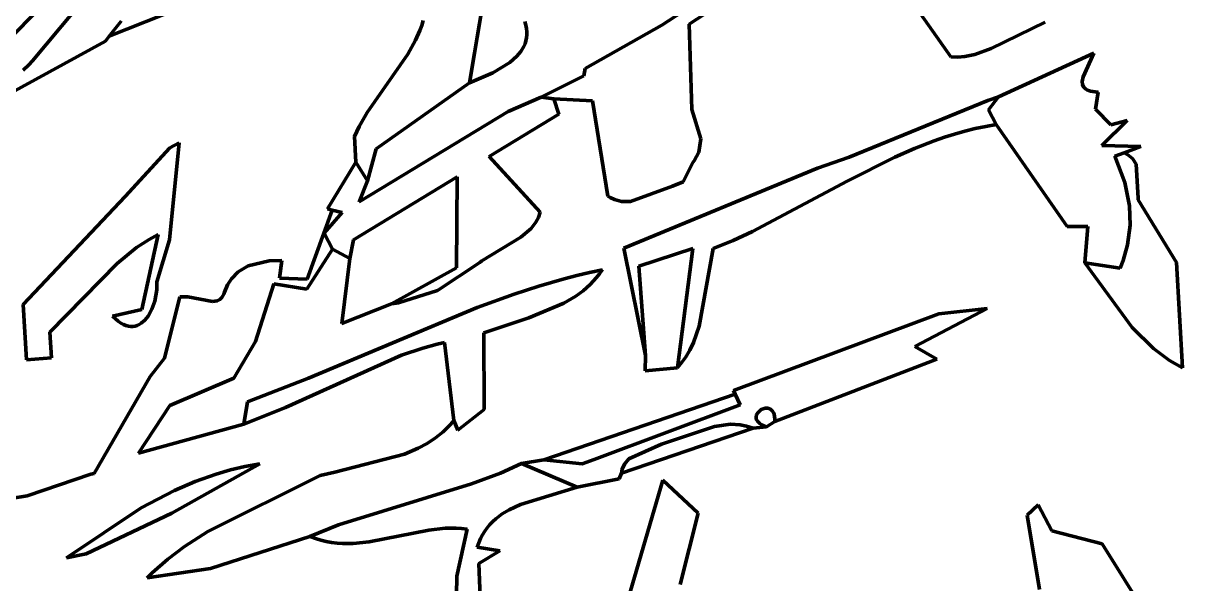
# Model space of a CAD drawing. Header units: millimetres. Extents: x 0 to 8.3, y 0 to 12.4.
# Drawn here: x 5.169 to 6.556, y 4.194 to 4.864 of the extents above; entities that cross this region are included whole.
import ezdxf

# ---------------------------------------------------------------- set-up
doc = ezdxf.new("R2010")
doc.units = ezdxf.units.MM
for name, color, linetype, lineweight in [('color#131313ff', 7, 'CONTINUOUS', 100), ('color#7c7c7cff', 7, 'CONTINUOUS', 100), ('color#c5c5c5ff', 7, 'CONTINUOUS', 100), ('color#ffffffff', 7, 'CONTINUOUS', 100)]:
    doc.layers.add(name, color=color, linetype=linetype, lineweight=lineweight)

msp = doc.modelspace()

# ---------------------------------------------------------------- linework, layer by layer
at = {"layer": 'color#131313ff'}
for p, q in [((5.932, 4.8618), (6.2699, 5.0825)), ((5.1799, 4.8191), (5.313, 4.9784)), ((6.1381, 4.9773), (5.9648, 4.8629)), ((5.7296, 4.958), (5.7022, 4.7929)), ((6.2771, 4.8237), (6.1822, 4.9596)), ((5.2408, 4.9359), (5.0982, 4.7895)), ((5.6451, 4.8613), (5.647, 4.8674)), ((5.2861, 4.8663), (5.2717, 4.8484)), ((5.6378, 4.8437), (5.6429, 4.8553)), ((5.6429, 4.8553), (5.6451, 4.8613)), ((5.8403, 4.81), (5.932, 4.8618)), ((5.9648, 4.8629), (5.9678, 4.761)), ((6.39, 4.8653), (6.3254, 4.8339)), ((5.2672, 4.8426), (5.0634, 4.7311)), ((5.2717, 4.8484), (5.2672, 4.8426)), ((5.6285, 4.827), (5.6378, 4.8437)), ((5.5799, 4.7574), (5.6285, 4.827)), ((6.306, 4.8266), (6.2939, 4.8241)), ((6.3254, 4.8339), (6.306, 4.8266)), ((6.3341, 4.7759), (6.4482, 4.8281)), ((6.4482, 4.8281), (6.4353, 4.7998)), ((5.169, 4.808), (5.1759, 4.8141)), ((5.1759, 4.8141), (5.1799, 4.8191)), ((6.2856, 4.8234), (6.2771, 4.8237)), ((6.2939, 4.8241), (6.2856, 4.8234)), ((5.7879, 4.7757), (5.8386, 4.801)), ((5.8386, 4.801), (5.8403, 4.81)), ((6.4353, 4.7998), (6.4343, 4.7942)), ((5.7022, 4.7929), (5.5907, 4.7141)), ((6.4343, 4.7942), (6.4345, 4.7909)), ((6.4345, 4.7909), (6.4358, 4.788)), ((6.4358, 4.788), (6.4368, 4.7867)), ((6.4368, 4.7867), (6.4381, 4.7856)), ((6.4381, 4.7856), (6.4397, 4.7846)), ((6.4397, 4.7846), (6.4417, 4.7837)), ((6.4417, 4.7837), (6.444, 4.7829)), ((5.8029, 4.7735), (5.7879, 4.7757)), ((5.8492, 4.7711), (5.8029, 4.7735)), ((5.8674, 4.6575), (5.8492, 4.7711)), ((6.3221, 4.7607), (6.3341, 4.7759)), ((6.444, 4.7829), (6.4467, 4.7824)), ((6.4467, 4.7824), (6.4498, 4.782)), ((6.4498, 4.782), (6.4534, 4.7817)), ((6.4534, 4.7817), (6.45, 4.7612)), ((5.5702, 4.7405), (5.5799, 4.7574)), ((5.9678, 4.761), (5.9786, 4.7258)), ((6.3316, 4.743), (6.3221, 4.7607)), ((6.45, 4.7612), (6.4683, 4.7425)), ((6.4162, 4.6213), (6.3316, 4.743)), ((6.4881, 4.7477), (6.4575, 4.7178)), ((6.4683, 4.7425), (6.4881, 4.7477)), ((5.5647, 4.7287), (5.5702, 4.7405)), ((5.5662, 4.6981), (5.5647, 4.7287)), ((5.2909, 4.6571), (5.344, 4.715)), ((5.3553, 4.7211), (5.3438, 4.6053)), ((5.344, 4.715), (5.3553, 4.7211)), ((5.9786, 4.7258), (5.9761, 4.7101)), ((6.4575, 4.7178), (6.5043, 4.7166)), ((6.5043, 4.7166), (6.4844, 4.7091)), ((5.5907, 4.7141), (5.5803, 4.6757)), ((5.9761, 4.7101), (5.9705, 4.6997)), ((6.4844, 4.7091), (6.4732, 4.7053)), ((6.4732, 4.7053), (6.4852, 4.6737)), ((5.5803, 4.6757), (5.5662, 4.6981)), ((5.969, 4.6977), (5.9576, 4.6744)), ((5.9705, 4.6997), (5.969, 4.6977)), ((5.5637, 4.6052), (5.6874, 4.6805)), ((5.6874, 4.6805), (5.6866, 4.5716)), ((5.9576, 4.6744), (5.9449, 4.6694)), ((6.4852, 4.6737), (6.4906, 4.6459)), ((5.9449, 4.6694), (5.8944, 4.6511)), ((5.169, 4.5278), (5.2909, 4.6571)), ((5.8701, 4.6559), (5.8674, 4.6575)), ((5.8755, 4.6533), (5.8701, 4.6559)), ((5.8836, 4.6512), (5.8755, 4.6533)), ((5.8944, 4.6511), (5.8836, 4.6512)), ((6.4906, 4.6459), (6.4914, 4.6226)), ((5.5082, 4.5581), (5.5383, 4.6407)), ((5.5499, 4.638), (5.5285, 4.613)), ((5.5383, 4.6407), (5.5499, 4.638)), ((6.4408, 4.621), (6.4162, 4.6213)), ((6.4372, 4.5777), (6.4408, 4.621)), ((6.4914, 4.6226), (6.4884, 4.5992)), ((5.3194, 4.6058), (5.3043, 4.596)), ((5.3109, 4.5218), (5.3301, 4.6115)), ((5.3301, 4.6115), (5.3194, 4.6058)), ((5.3438, 4.6053), (5.3285, 4.5552)), ((5.5285, 4.613), (5.5385, 4.594)), ((5.5591, 4.5828), (5.5637, 4.6052)), ((5.3043, 4.596), (5.2812, 4.577)), ((5.5385, 4.594), (5.5077, 4.5464)), ((5.9044, 4.5738), (5.9689, 4.5948)), ((5.9689, 4.5948), (5.9505, 4.4521)), ((6.4884, 4.5992), (6.4832, 4.5806)), ((5.2812, 4.577), (5.2007, 4.4949)), ((5.4377, 4.574), (5.463, 4.5801)), ((5.463, 4.5801), (5.4779, 4.5804)), ((5.4779, 4.5804), (5.4753, 4.5595)), ((5.5498, 4.5051), (5.5591, 4.5828)), ((6.4797, 4.5713), (6.4372, 4.5777)), ((6.4832, 4.5806), (6.4797, 4.5713)), ((5.4177, 4.5588), (5.4257, 4.5668)), ((5.4257, 4.5668), (5.4377, 4.574)), ((5.6866, 4.5716), (5.6091, 4.5289)), ((5.9124, 4.4669), (5.9044, 4.5738)), ((5.3285, 4.5552), (5.3285, 4.5454)), ((5.4093, 4.5425), (5.413, 4.5513)), ((5.413, 4.5513), (5.4177, 4.5588)), ((5.4684, 4.5528), (5.4467, 4.4839)), ((5.5077, 4.5464), (5.4684, 4.5528)), ((5.4753, 4.5595), (5.5082, 4.5581)), ((5.3285, 4.5454), (5.3261, 4.5319)), ((5.3377, 4.4639), (5.356, 4.5371)), ((5.356, 4.5371), (5.3656, 4.537)), ((5.3656, 4.537), (5.3953, 4.5314)), ((5.4038, 4.534), (5.4064, 4.5365)), ((5.4064, 4.5365), (5.4075, 4.5382)), ((5.4075, 4.5382), (5.4085, 4.5402)), ((5.4085, 4.5402), (5.4093, 4.5425)), ((5.1729, 4.4617), (5.169, 4.5278)), ((5.2758, 4.5141), (5.3109, 4.5218)), ((5.3227, 4.5223), (5.3181, 4.5139)), ((5.3261, 4.5319), (5.3227, 4.5223)), ((5.3953, 4.5314), (5.4007, 4.5323)), ((5.4007, 4.5323), (5.4038, 4.534)), ((5.6091, 4.5289), (5.5498, 4.5051)), ((5.2791, 4.5108), (5.2758, 4.5141)), ((5.2824, 4.508), (5.2791, 4.5108)), ((5.2856, 4.5058), (5.2824, 4.508)), ((5.3143, 4.5092), (5.31, 4.5055)), ((5.3181, 4.5139), (5.3143, 4.5092)), ((5.2007, 4.4949), (5.2028, 4.4644)), ((5.2887, 4.5041), (5.2856, 4.5058)), ((5.2917, 4.5028), (5.2887, 4.5041)), ((5.2946, 4.502), (5.2917, 4.5028)), ((5.2974, 4.5017), (5.2946, 4.502)), ((5.3001, 4.5017), (5.2974, 4.5017)), ((5.3028, 4.5022), (5.3001, 4.5017)), ((5.3053, 4.5029), (5.3028, 4.5022)), ((5.3077, 4.5041), (5.3053, 4.5029)), ((5.31, 4.5055), (5.3077, 4.5041)), ((5.4467, 4.4839), (5.4207, 4.4399)), ((5.6463, 4.4758), (5.6637, 4.4805)), ((5.6637, 4.4805), (5.6725, 4.4825)), ((5.6725, 4.4825), (5.6835, 4.3892)), ((5.4824, 4.4047), (5.6209, 4.4673)), ((5.6209, 4.4673), (5.6463, 4.4758)), ((5.9121, 4.4485), (5.9124, 4.4669)), ((5.2028, 4.4644), (5.1729, 4.4617)), ((5.3205, 4.4419), (5.3377, 4.4639)), ((5.9505, 4.4521), (5.9121, 4.4485)), ((5.2536, 4.3262), (5.3205, 4.4419)), ((5.4207, 4.4399), (5.3441, 4.4074)), ((5.3441, 4.4074), (5.3066, 4.3503)), ((5.4326, 4.3849), (5.4824, 4.4047)), ((5.3066, 4.3503), (5.4326, 4.3849)), ((5.6794, 4.3845), (5.6752, 4.3801)), ((5.6835, 4.3892), (5.6794, 4.3845)), ((5.6615, 4.3685), (5.6515, 4.362)), ((5.6708, 4.376), (5.6615, 4.3685)), ((5.6752, 4.3801), (5.6708, 4.376)), ((5.641, 4.3563), (5.6244, 4.3492)), ((5.6515, 4.362), (5.641, 4.3563)), ((5.6244, 4.3492), (5.5412, 4.3278)), ((5.2497, 4.3254), (5.2536, 4.3262)), ((5.3467, 4.2787), (5.4515, 4.3374)), ((5.4166, 4.3303), (5.3995, 4.3254)), ((5.4339, 4.3343), (5.4166, 4.3303)), ((5.4515, 4.3374), (5.4339, 4.3343)), ((5.5412, 4.3278), (5.5239, 4.3235)), ((5.1736, 4.2994), (5.2497, 4.3254)), ((5.3744, 4.3164), (5.3498, 4.3057)), ((5.3995, 4.3254), (5.3744, 4.3164)), ((5.5239, 4.3235), (5.3895, 4.2569)), ((5.1541, 4.2963), (5.1736, 4.2994)), ((5.3498, 4.3057), (5.31, 4.2849)), ((5.31, 4.2849), (5.2208, 4.2251)), ((5.2441, 4.23), (5.3467, 4.2787)), ((5.3895, 4.2569), (5.3617, 4.2387)), ((5.5824, 4.2444), (5.6534, 4.2584)), ((5.6534, 4.2584), (5.673, 4.2606)), ((5.673, 4.2606), (5.6861, 4.2608)), ((5.6861, 4.2608), (5.6927, 4.2604)), ((5.6993, 4.2597), (5.6869, 4.2032)), ((5.6927, 4.2604), (5.6993, 4.2597)), ((5.3927, 4.2125), (5.5116, 4.2508)), ((5.5116, 4.2508), (5.5181, 4.2483)), ((5.5181, 4.2483), (5.5245, 4.2463)), ((5.5245, 4.2463), (5.531, 4.2448)), ((5.531, 4.2448), (5.5374, 4.2436)), ((5.5374, 4.2436), (5.5439, 4.2428)), ((5.5631, 4.2425), (5.5824, 4.2444)), ((5.2208, 4.2251), (5.2441, 4.23)), ((5.3617, 4.2387), (5.3419, 4.2237)), ((5.5439, 4.2428), (5.5503, 4.2424)), ((5.5503, 4.2424), (5.5631, 4.2425)), ((5.3419, 4.2237), (5.3232, 4.2073)), ((5.3172, 4.2015), (5.3927, 4.2125)), ((5.3232, 4.2073), (5.3172, 4.2015)), ((5.6869, 4.2032), (5.686, 4.1401))]:
    msp.add_line(p, q, dxfattribs=at)
at = {"layer": 'color#7c7c7cff'}
for p, q in [((5.3581, 4.8829), (5.2717, 4.8484)), ((5.2717, 4.8484), (5.2861, 4.8663)), ((5.7483, 4.7587), (5.7879, 4.7757)), ((5.7879, 4.7757), (5.8029, 4.7735)), ((5.8029, 4.7735), (5.8089, 4.7552)), ((6.1559, 4.704), (6.3215, 4.7718)), ((6.3215, 4.7718), (6.3341, 4.7759)), ((6.3341, 4.7759), (6.3221, 4.7607)), ((5.5705, 4.6505), (5.7483, 4.7587)), ((6.3221, 4.7607), (6.3316, 4.743)), ((5.8089, 4.7552), (5.7256, 4.7048)), ((6.3316, 4.743), (6.3189, 4.7408)), ((6.2816, 4.7315), (6.2695, 4.7277)), ((6.2939, 4.735), (6.2816, 4.7315)), ((6.3063, 4.7381), (6.2939, 4.735)), ((6.3189, 4.7408), (6.3063, 4.7381)), ((6.2575, 4.7235), (6.2338, 4.7142)), ((6.2695, 4.7277), (6.2575, 4.7235)), ((5.7256, 4.7048), (5.7865, 4.6384)), ((6.1181, 4.6907), (6.1559, 4.704)), ((6.2105, 4.704), (6.1534, 4.6752)), ((6.2338, 4.7142), (6.2105, 4.704)), ((5.5324, 4.6421), (5.5662, 4.6981)), ((5.5662, 4.6981), (5.5803, 4.6757)), ((5.8867, 4.5951), (6.1181, 4.6907)), ((5.6874, 4.6805), (5.5637, 4.6052)), ((5.5803, 4.6757), (5.5705, 4.6505)), ((5.6866, 4.5716), (5.6874, 4.6805)), ((6.1534, 4.6752), (6.0402, 4.6151)), ((5.5285, 4.613), (5.5499, 4.638)), ((5.5383, 4.6407), (5.5324, 4.6421)), ((5.5499, 4.638), (5.5383, 4.6407)), ((5.7845, 4.632), (5.7816, 4.6262)), ((5.7865, 4.6384), (5.7845, 4.632)), ((5.7759, 4.6187), (5.7634, 4.6083)), ((5.7816, 4.6262), (5.7759, 4.6187)), ((5.5385, 4.594), (5.5285, 4.613)), ((5.5637, 4.6052), (5.5591, 4.5828)), ((5.7634, 4.6083), (5.7171, 4.5803)), ((6.017, 4.6045), (5.9934, 4.5947)), ((6.0402, 4.6151), (6.017, 4.6045)), ((5.5591, 4.5828), (5.5385, 4.594)), ((5.9124, 4.4669), (5.8867, 4.5951)), ((5.9689, 4.5948), (5.9044, 4.5738)), ((5.9505, 4.4521), (5.9689, 4.5948)), ((5.9934, 4.5947), (5.9764, 4.502)), ((5.7147, 4.5782), (5.6638, 4.5446)), ((5.7171, 4.5803), (5.7147, 4.5782)), ((5.6091, 4.5289), (5.6866, 4.5716)), ((5.8151, 4.5585), (5.8303, 4.5624)), ((5.8303, 4.5624), (5.8455, 4.566)), ((5.8455, 4.566), (5.8609, 4.5693)), ((5.8575, 4.5646), (5.854, 4.5601)), ((5.8609, 4.5693), (5.8575, 4.5646)), ((5.9044, 4.5738), (5.9124, 4.4669)), ((5.7554, 4.5403), (5.7851, 4.5499)), ((5.7851, 4.5499), (5.8151, 4.5585)), ((5.8463, 4.5518), (5.838, 4.5444)), ((5.854, 4.5601), (5.8463, 4.5518)), ((5.6638, 4.5446), (5.6173, 4.5301)), ((5.7114, 4.5244), (5.7554, 4.5403)), ((5.8291, 4.5379), (5.8148, 4.5294)), ((5.838, 4.5444), (5.8291, 4.5379)), ((5.5097, 4.4398), (5.7114, 4.5244)), ((5.6173, 4.5301), (5.6091, 4.5289)), ((5.8148, 4.5294), (5.7729, 4.5122)), ((5.7729, 4.5122), (5.7195, 4.4942)), ((5.7195, 4.4942), (5.7199, 4.4026)), ((5.9764, 4.502), (5.9697, 4.4826)), ((5.6637, 4.4805), (5.6463, 4.4758)), ((5.6725, 4.4825), (5.6637, 4.4805)), ((5.6835, 4.3892), (5.6725, 4.4825)), ((5.9697, 4.4826), (5.9654, 4.4733)), ((5.6209, 4.4673), (5.4824, 4.4047)), ((5.6463, 4.4758), (5.6209, 4.4673)), ((5.9654, 4.4733), (5.9602, 4.4645)), ((5.954, 4.4561), (5.9505, 4.4521)), ((5.9602, 4.4645), (5.954, 4.4561)), ((5.437, 4.4116), (5.5097, 4.4398)), ((5.4326, 4.3849), (5.437, 4.4116)), ((5.7908, 4.3424), (6.0196, 4.4209)), ((6.0196, 4.4209), (6.0255, 4.4081)), ((5.4824, 4.4047), (5.4326, 4.3849)), ((5.7199, 4.4026), (5.6881, 4.3778)), ((6.0255, 4.4081), (5.8512, 4.3429)), ((6.0446, 4.3934), (6.0452, 4.3964)), ((6.0452, 4.3964), (6.0469, 4.3991)), ((6.0469, 4.3991), (6.0507, 4.4023)), ((6.0507, 4.4023), (6.0554, 4.4039)), ((6.0554, 4.4039), (6.0587, 4.4039)), ((6.0587, 4.4039), (6.0617, 4.4028)), ((6.0617, 4.4028), (6.0631, 4.4018)), ((6.0631, 4.4018), (6.0643, 4.4005)), ((6.0643, 4.4005), (6.0653, 4.3988)), ((6.0653, 4.3988), (6.0661, 4.3968)), ((6.0661, 4.3968), (6.0667, 4.3943)), ((5.6881, 4.3778), (5.6835, 4.3892)), ((5.9317, 4.361), (5.995, 4.3823)), ((5.995, 4.3823), (6.014, 4.3848)), ((6.014, 4.3848), (6.0255, 4.3842)), ((6.0255, 4.3842), (6.0332, 4.3827)), ((6.0332, 4.3827), (6.0409, 4.3803)), ((6.0447, 4.3918), (6.0446, 4.3934)), ((6.0452, 4.3903), (6.0447, 4.3918)), ((6.0461, 4.3887), (6.0452, 4.3903)), ((6.0473, 4.3872), (6.0461, 4.3887)), ((6.049, 4.3857), (6.0473, 4.3872)), ((6.0512, 4.3843), (6.049, 4.3857)), ((6.0538, 4.383), (6.0512, 4.3843)), ((6.057, 4.3818), (6.0538, 4.383)), ((6.0671, 4.3882), (6.057, 4.3818)), ((6.0667, 4.3943), (6.0671, 4.3915)), ((6.0671, 4.3915), (6.0671, 4.3882)), ((6.0409, 4.3803), (5.8839, 4.3264)), ((5.8925, 4.3434), (5.9317, 4.361)), ((5.8368, 4.3375), (5.7908, 4.3424)), ((5.8512, 4.3429), (5.8368, 4.3375)), ((5.8872, 4.3372), (5.8925, 4.3434)), ((5.7045, 4.3135), (5.7391, 4.3265)), ((5.7391, 4.3265), (5.7644, 4.338)), ((5.7644, 4.338), (5.831, 4.3096)), ((5.8839, 4.3264), (5.8847, 4.3312)), ((5.8847, 4.3312), (5.8872, 4.3372)), ((5.5457, 4.2647), (5.7045, 4.3135)), ((5.831, 4.3096), (5.763, 4.2889)), ((5.763, 4.2889), (5.7495, 4.2827)), ((5.7335, 4.2719), (5.73, 4.2686)), ((5.7412, 4.2777), (5.7335, 4.2719)), ((5.7495, 4.2827), (5.7412, 4.2777)), ((5.5116, 4.2508), (5.5457, 4.2647)), ((5.6534, 4.2584), (5.5824, 4.2444)), ((5.673, 4.2606), (5.6534, 4.2584)), ((5.6861, 4.2608), (5.673, 4.2606)), ((5.6927, 4.2604), (5.6861, 4.2608)), ((5.6869, 4.2032), (5.6993, 4.2597)), ((5.6993, 4.2597), (5.6927, 4.2604)), ((5.7205, 4.2573), (5.7178, 4.2529)), ((5.7234, 4.2613), (5.7205, 4.2573)), ((5.7266, 4.2651), (5.7234, 4.2613)), ((5.73, 4.2686), (5.7266, 4.2651)), ((5.5181, 4.2483), (5.5116, 4.2508)), ((5.5245, 4.2463), (5.5181, 4.2483)), ((5.531, 4.2448), (5.5245, 4.2463)), ((5.5374, 4.2436), (5.531, 4.2448)), ((5.5439, 4.2428), (5.5374, 4.2436)), ((5.5824, 4.2444), (5.5631, 4.2425)), ((5.7132, 4.2433), (5.7112, 4.238)), ((5.7153, 4.2483), (5.7132, 4.2433)), ((5.7178, 4.2529), (5.7153, 4.2483)), ((5.5503, 4.2424), (5.5439, 4.2428)), ((5.5631, 4.2425), (5.5503, 4.2424)), ((5.7112, 4.238), (5.7383, 4.2337)), ((5.7383, 4.2337), (5.7133, 4.2185)), ((5.7133, 4.2185), (5.7171, 4.1236)), ((5.686, 4.1401), (5.6869, 4.2032))]:
    msp.add_line(p, q, dxfattribs=at)
at = {"layer": 'color#c5c5c5ff'}
for p, q in [((5.7022, 4.7929), (5.7296, 4.958)), ((5.7683, 4.866), (5.7695, 4.8618)), ((5.7695, 4.8618), (5.7703, 4.8577)), ((5.7703, 4.8577), (5.7707, 4.8538)), ((5.7707, 4.8538), (5.7707, 4.85)), ((5.7685, 4.8395), (5.7672, 4.8363)), ((5.7696, 4.8429), (5.7685, 4.8395)), ((5.7703, 4.8464), (5.7696, 4.8429)), ((5.7707, 4.85), (5.7703, 4.8464)), ((5.7636, 4.8302), (5.7589, 4.8246)), ((5.7672, 4.8363), (5.7636, 4.8302)), ((5.7505, 4.817), (5.7301, 4.8046)), ((5.7589, 4.8246), (5.7505, 4.817)), ((5.7301, 4.8046), (5.7022, 4.7929)), ((6.4732, 4.7053), (6.4844, 4.7091)), ((6.4852, 4.6737), (6.4732, 4.7053)), ((6.4844, 4.7091), (6.4889, 4.7067)), ((6.4889, 4.7067), (6.4941, 4.7025)), ((6.4941, 4.7025), (6.4986, 4.6957)), ((6.4986, 4.6957), (6.5011, 4.6551)), ((6.4906, 4.6459), (6.4852, 4.6737)), ((6.4914, 4.6226), (6.4906, 4.6459)), ((6.5011, 4.6551), (6.5011, 4.653)), ((6.5011, 4.653), (6.5468, 4.5782)), ((6.4884, 4.5992), (6.4914, 4.6226)), ((6.4832, 4.5806), (6.4884, 4.5992)), ((6.4937, 4.5003), (6.4372, 4.5777)), ((6.4372, 4.5777), (6.4797, 4.5713)), ((6.4797, 4.5713), (6.4832, 4.5806)), ((6.5468, 4.5782), (6.554, 4.4521)), ((6.3208, 4.5231), (6.2342, 4.4777)), ((6.2631, 4.5168), (6.3208, 4.5231)), ((6.0177, 4.425), (6.2631, 4.5168)), ((6.5194, 4.4755), (6.4937, 4.5003)), ((6.2342, 4.4777), (6.2606, 4.4626)), ((6.5385, 4.4612), (6.5194, 4.4755)), ((6.2606, 4.4626), (6.0671, 4.3882)), ((6.554, 4.4521), (6.5385, 4.4612)), ((6.0196, 4.4209), (6.0177, 4.425)), ((6.0255, 4.4081), (6.0196, 4.4209)), ((5.8512, 4.3429), (6.0255, 4.4081)), ((6.0452, 4.3964), (6.0446, 4.3934)), ((6.0469, 4.3991), (6.0452, 4.3964)), ((6.0507, 4.4023), (6.0469, 4.3991)), ((6.0554, 4.4039), (6.0507, 4.4023)), ((6.0587, 4.4039), (6.0554, 4.4039)), ((6.0617, 4.4028), (6.0587, 4.4039)), ((6.0631, 4.4018), (6.0617, 4.4028)), ((6.0643, 4.4005), (6.0631, 4.4018)), ((6.0653, 4.3988), (6.0643, 4.4005)), ((6.0661, 4.3968), (6.0653, 4.3988)), ((6.0667, 4.3943), (6.0661, 4.3968)), ((5.995, 4.3823), (5.9317, 4.361)), ((6.014, 4.3848), (5.995, 4.3823)), ((6.0255, 4.3842), (6.014, 4.3848)), ((6.0332, 4.3827), (6.0255, 4.3842)), ((6.0409, 4.3803), (6.0332, 4.3827)), ((6.057, 4.3818), (6.0409, 4.3803)), ((6.0446, 4.3934), (6.0447, 4.3918)), ((6.0447, 4.3918), (6.0452, 4.3903)), ((6.0452, 4.3903), (6.0461, 4.3887)), ((6.0461, 4.3887), (6.0473, 4.3872)), ((6.0473, 4.3872), (6.049, 4.3857)), ((6.049, 4.3857), (6.0512, 4.3843)), ((6.0512, 4.3843), (6.0538, 4.383)), ((6.0538, 4.383), (6.057, 4.3818)), ((6.0671, 4.3915), (6.0667, 4.3943)), ((6.0671, 4.3882), (6.0671, 4.3915)), ((5.9317, 4.361), (5.8925, 4.3434)), ((5.7644, 4.338), (5.7908, 4.3424)), ((5.7908, 4.3424), (5.8368, 4.3375)), ((5.8368, 4.3375), (5.8512, 4.3429)), ((5.8925, 4.3434), (5.8872, 4.3372)), ((5.4515, 4.3374), (5.3467, 4.2787)), ((5.3995, 4.3254), (5.4166, 4.3303)), ((5.4166, 4.3303), (5.4339, 4.3343)), ((5.4339, 4.3343), (5.4515, 4.3374)), ((5.831, 4.3096), (5.7644, 4.338)), ((5.8839, 4.3264), (5.8811, 4.3196)), ((5.8847, 4.3312), (5.8839, 4.3264)), ((5.8872, 4.3372), (5.8847, 4.3312)), ((5.3498, 4.3057), (5.3744, 4.3164)), ((5.3744, 4.3164), (5.3995, 4.3254)), ((5.8811, 4.3196), (5.831, 4.3096)), ((5.8889, 4.1666), (5.933, 4.318)), ((5.933, 4.318), (5.9755, 4.2786)), ((5.31, 4.2849), (5.3498, 4.3057)), ((5.2208, 4.2251), (5.31, 4.2849)), ((6.3686, 4.2761), (6.3815, 4.2885)), ((6.3815, 4.2885), (6.3979, 4.2577)), ((5.3467, 4.2787), (5.2441, 4.23)), ((5.9755, 4.2786), (5.9538, 4.1934)), ((6.3832, 4.1874), (6.3686, 4.2761)), ((6.3979, 4.2577), (6.458, 4.2418)), ((5.2441, 4.23), (5.2208, 4.2251)), ((6.458, 4.2418), (6.5556, 4.0861))]:
    msp.add_line(p, q, dxfattribs=at)
at = {"layer": 'color#ffffffff'}
for p, q in [((6.2699, 5.0825), (5.932, 4.8618)), ((5.313, 4.9784), (5.1799, 4.8191)), ((5.9648, 4.8629), (6.1381, 4.9773)), ((6.1822, 4.9596), (6.2771, 4.8237)), ((5.0982, 4.7895), (5.2408, 4.9359)), ((5.2717, 4.8484), (5.3581, 4.8829)), ((5.647, 4.8674), (5.6451, 4.8613)), ((5.6429, 4.8553), (5.6378, 4.8437)), ((5.6451, 4.8613), (5.6429, 4.8553)), ((5.7695, 4.8618), (5.7683, 4.866)), ((5.7703, 4.8577), (5.7695, 4.8618)), ((5.7707, 4.8538), (5.7703, 4.8577)), ((5.7707, 4.85), (5.7707, 4.8538)), ((5.932, 4.8618), (5.8403, 4.81)), ((5.9678, 4.761), (5.9648, 4.8629)), ((6.3254, 4.8339), (6.39, 4.8653)), ((5.0634, 4.7311), (5.2672, 4.8426)), ((5.2672, 4.8426), (5.2717, 4.8484)), ((5.6378, 4.8437), (5.6285, 4.827)), ((5.7672, 4.8363), (5.7685, 4.8395)), ((5.7685, 4.8395), (5.7696, 4.8429)), ((5.7696, 4.8429), (5.7703, 4.8464)), ((5.7703, 4.8464), (5.7707, 4.85)), ((5.6285, 4.827), (5.5799, 4.7574)), ((5.7589, 4.8246), (5.7636, 4.8302)), ((5.7636, 4.8302), (5.7672, 4.8363)), ((6.2939, 4.8241), (6.306, 4.8266)), ((6.306, 4.8266), (6.3254, 4.8339)), ((6.4482, 4.8281), (6.3341, 4.7759)), ((6.4353, 4.7998), (6.4482, 4.8281)), ((5.1759, 4.8141), (5.169, 4.808)), ((5.1799, 4.8191), (5.1759, 4.8141)), ((5.7301, 4.8046), (5.7505, 4.817)), ((5.7505, 4.817), (5.7589, 4.8246)), ((6.2771, 4.8237), (6.2856, 4.8234)), ((6.2856, 4.8234), (6.2939, 4.8241)), ((5.7022, 4.7929), (5.7301, 4.8046)), ((5.8386, 4.801), (5.7879, 4.7757)), ((5.8403, 4.81), (5.8386, 4.801)), ((6.4343, 4.7942), (6.4353, 4.7998)), ((5.5907, 4.7141), (5.7022, 4.7929)), ((6.4345, 4.7909), (6.4343, 4.7942)), ((6.4358, 4.788), (6.4345, 4.7909)), ((6.4368, 4.7867), (6.4358, 4.788)), ((6.4381, 4.7856), (6.4368, 4.7867)), ((6.4397, 4.7846), (6.4381, 4.7856)), ((6.4417, 4.7837), (6.4397, 4.7846)), ((6.444, 4.7829), (6.4417, 4.7837)), ((5.7879, 4.7757), (5.7483, 4.7587)), ((5.8089, 4.7552), (5.8029, 4.7735)), ((5.8029, 4.7735), (5.8492, 4.7711)), ((5.8492, 4.7711), (5.8674, 4.6575)), ((6.3215, 4.7718), (6.1559, 4.704)), ((6.3341, 4.7759), (6.3215, 4.7718)), ((6.4467, 4.7824), (6.444, 4.7829)), ((6.4498, 4.782), (6.4467, 4.7824)), ((6.4534, 4.7817), (6.4498, 4.782)), ((6.45, 4.7612), (6.4534, 4.7817)), ((5.5799, 4.7574), (5.5702, 4.7405)), ((5.7483, 4.7587), (5.5705, 4.6505)), ((5.9786, 4.7258), (5.9678, 4.761)), ((6.4683, 4.7425), (6.45, 4.7612)), ((5.7256, 4.7048), (5.8089, 4.7552)), ((6.3189, 4.7408), (6.3316, 4.743)), ((6.3316, 4.743), (6.4162, 4.6213)), ((6.4575, 4.7178), (6.4881, 4.7477)), ((6.4881, 4.7477), (6.4683, 4.7425)), ((5.5702, 4.7405), (5.5647, 4.7287)), ((5.5647, 4.7287), (5.5662, 4.6981)), ((6.2695, 4.7277), (6.2816, 4.7315)), ((6.2816, 4.7315), (6.2939, 4.735)), ((6.2939, 4.735), (6.3063, 4.7381)), ((6.3063, 4.7381), (6.3189, 4.7408)), ((5.344, 4.715), (5.2909, 4.6571)), ((5.3438, 4.6053), (5.3553, 4.7211)), ((5.3553, 4.7211), (5.344, 4.715)), ((5.9761, 4.7101), (5.9786, 4.7258)), ((6.2338, 4.7142), (6.2575, 4.7235)), ((6.2575, 4.7235), (6.2695, 4.7277)), ((6.5043, 4.7166), (6.4575, 4.7178)), ((6.4844, 4.7091), (6.5043, 4.7166)), ((5.5803, 4.6757), (5.5907, 4.7141)), ((5.7865, 4.6384), (5.7256, 4.7048)), ((5.9705, 4.6997), (5.9761, 4.7101)), ((6.1559, 4.704), (6.1181, 4.6907)), ((6.1534, 4.6752), (6.2105, 4.704)), ((6.2105, 4.704), (6.2338, 4.7142)), ((6.4889, 4.7067), (6.4844, 4.7091)), ((6.4941, 4.7025), (6.4889, 4.7067)), ((6.4986, 4.6957), (6.4941, 4.7025)), ((5.5662, 4.6981), (5.5324, 4.6421)), ((6.1181, 4.6907), (5.8867, 4.5951)), ((5.9576, 4.6744), (5.969, 4.6977)), ((5.969, 4.6977), (5.9705, 4.6997)), ((6.5011, 4.6551), (6.4986, 4.6957)), ((5.5705, 4.6505), (5.5803, 4.6757)), ((5.9449, 4.6694), (5.9576, 4.6744)), ((6.0402, 4.6151), (6.1534, 4.6752)), ((5.8944, 4.6511), (5.9449, 4.6694)), ((5.2909, 4.6571), (5.169, 4.5278)), ((5.8674, 4.6575), (5.8701, 4.6559)), ((5.8701, 4.6559), (5.8755, 4.6533)), ((5.8755, 4.6533), (5.8836, 4.6512)), ((5.8836, 4.6512), (5.8944, 4.6511)), ((6.5011, 4.653), (6.5011, 4.6551)), ((6.5468, 4.5782), (6.5011, 4.653)), ((5.5383, 4.6407), (5.5082, 4.5581)), ((5.5324, 4.6421), (5.5383, 4.6407)), ((5.7816, 4.6262), (5.7845, 4.632)), ((5.7845, 4.632), (5.7865, 4.6384)), ((5.7634, 4.6083), (5.7759, 4.6187)), ((5.7759, 4.6187), (5.7816, 4.6262)), ((6.4162, 4.6213), (6.4408, 4.621)), ((6.4408, 4.621), (6.4372, 4.5777)), ((5.3043, 4.596), (5.3194, 4.6058)), ((5.3301, 4.6115), (5.3109, 4.5218)), ((5.3194, 4.6058), (5.3301, 4.6115)), ((5.3285, 4.5552), (5.3438, 4.6053)), ((5.7171, 4.5803), (5.7634, 4.6083)), ((5.9934, 4.5947), (6.017, 4.6045)), ((6.017, 4.6045), (6.0402, 4.6151)), ((5.2812, 4.577), (5.3043, 4.596)), ((5.5077, 4.5464), (5.5385, 4.594)), ((5.5385, 4.594), (5.5591, 4.5828)), ((5.8867, 4.5951), (5.9124, 4.4669)), ((5.9764, 4.502), (5.9934, 4.5947)), ((5.2007, 4.4949), (5.2812, 4.577)), ((5.463, 4.5801), (5.4377, 4.574)), ((5.4779, 4.5804), (5.463, 4.5801)), ((5.4753, 4.5595), (5.4779, 4.5804)), ((5.5591, 4.5828), (5.5498, 4.5051)), ((5.6638, 4.5446), (5.7147, 4.5782)), ((5.7147, 4.5782), (5.7171, 4.5803)), ((6.4372, 4.5777), (6.4937, 4.5003)), ((6.554, 4.4521), (6.5468, 4.5782)), ((5.4257, 4.5668), (5.4177, 4.5588)), ((5.4377, 4.574), (5.4257, 4.5668)), ((5.8303, 4.5624), (5.8151, 4.5585)), ((5.8455, 4.566), (5.8303, 4.5624)), ((5.8609, 4.5693), (5.8455, 4.566)), ((5.854, 4.5601), (5.8575, 4.5646)), ((5.8575, 4.5646), (5.8609, 4.5693)), ((5.3285, 4.5454), (5.3285, 4.5552)), ((5.413, 4.5513), (5.4093, 4.5425)), ((5.4177, 4.5588), (5.413, 4.5513)), ((5.4467, 4.4839), (5.4684, 4.5528)), ((5.4684, 4.5528), (5.5077, 4.5464)), ((5.5082, 4.5581), (5.4753, 4.5595)), ((5.7851, 4.5499), (5.7554, 4.5403)), ((5.8151, 4.5585), (5.7851, 4.5499)), ((5.838, 4.5444), (5.8463, 4.5518)), ((5.8463, 4.5518), (5.854, 4.5601)), ((5.3261, 4.5319), (5.3285, 4.5454)), ((5.356, 4.5371), (5.3377, 4.4639)), ((5.3656, 4.537), (5.356, 4.5371)), ((5.3953, 4.5314), (5.3656, 4.537)), ((5.4064, 4.5365), (5.4038, 4.534)), ((5.4075, 4.5382), (5.4064, 4.5365)), ((5.4085, 4.5402), (5.4075, 4.5382)), ((5.4093, 4.5425), (5.4085, 4.5402)), ((5.6173, 4.5301), (5.6638, 4.5446)), ((5.7554, 4.5403), (5.7114, 4.5244)), ((5.8148, 4.5294), (5.8291, 4.5379)), ((5.8291, 4.5379), (5.838, 4.5444)), ((5.169, 4.5278), (5.1729, 4.4617)), ((5.3109, 4.5218), (5.2758, 4.5141)), ((5.3181, 4.5139), (5.3227, 4.5223)), ((5.3227, 4.5223), (5.3261, 4.5319)), ((5.4007, 4.5323), (5.3953, 4.5314)), ((5.4038, 4.534), (5.4007, 4.5323)), ((5.7114, 4.5244), (5.5097, 4.4398)), ((5.5498, 4.5051), (5.6091, 4.5289)), ((5.6091, 4.5289), (5.6173, 4.5301)), ((5.7729, 4.5122), (5.8148, 4.5294)), ((6.2342, 4.4777), (6.3208, 4.5231)), ((6.3208, 4.5231), (6.2631, 4.5168)), ((5.2758, 4.5141), (5.2791, 4.5108)), ((5.2791, 4.5108), (5.2824, 4.508)), ((5.2824, 4.508), (5.2856, 4.5058)), ((5.31, 4.5055), (5.3143, 4.5092)), ((5.3143, 4.5092), (5.3181, 4.5139)), ((5.7195, 4.4942), (5.7729, 4.5122)), ((6.2631, 4.5168), (6.0177, 4.425)), ((5.2028, 4.4644), (5.2007, 4.4949)), ((5.2856, 4.5058), (5.2887, 4.5041)), ((5.2887, 4.5041), (5.2917, 4.5028)), ((5.2917, 4.5028), (5.2946, 4.502)), ((5.2946, 4.502), (5.2974, 4.5017)), ((5.2974, 4.5017), (5.3001, 4.5017)), ((5.3001, 4.5017), (5.3028, 4.5022)), ((5.3028, 4.5022), (5.3053, 4.5029)), ((5.3053, 4.5029), (5.3077, 4.5041)), ((5.3077, 4.5041), (5.31, 4.5055)), ((5.7199, 4.4026), (5.7195, 4.4942)), ((5.9697, 4.4826), (5.9764, 4.502)), ((6.4937, 4.5003), (6.5194, 4.4755)), ((5.4207, 4.4399), (5.4467, 4.4839)), ((5.9654, 4.4733), (5.9697, 4.4826)), ((5.9124, 4.4669), (5.9121, 4.4485)), ((5.9602, 4.4645), (5.9654, 4.4733)), ((6.2606, 4.4626), (6.2342, 4.4777)), ((6.5194, 4.4755), (6.5385, 4.4612)), ((5.1729, 4.4617), (5.2028, 4.4644)), ((5.3377, 4.4639), (5.3205, 4.4419)), ((5.9121, 4.4485), (5.9505, 4.4521)), ((5.9505, 4.4521), (5.954, 4.4561)), ((5.954, 4.4561), (5.9602, 4.4645)), ((6.0671, 4.3882), (6.2606, 4.4626)), ((6.5385, 4.4612), (6.554, 4.4521)), ((5.3205, 4.4419), (5.2536, 4.3262)), ((5.3441, 4.4074), (5.4207, 4.4399)), ((5.5097, 4.4398), (5.437, 4.4116)), ((6.0177, 4.425), (6.0196, 4.4209)), ((5.437, 4.4116), (5.4326, 4.3849)), ((6.0196, 4.4209), (5.7908, 4.3424)), ((5.3066, 4.3503), (5.3441, 4.4074)), ((5.6881, 4.3778), (5.7199, 4.4026)), ((5.4326, 4.3849), (5.3066, 4.3503)), ((5.6752, 4.3801), (5.6794, 4.3845)), ((5.6794, 4.3845), (5.6835, 4.3892)), ((5.6835, 4.3892), (5.6881, 4.3778)), ((6.0409, 4.3803), (6.057, 4.3818)), ((6.057, 4.3818), (6.0671, 4.3882)), ((5.6515, 4.362), (5.6615, 4.3685)), ((5.6615, 4.3685), (5.6708, 4.376)), ((5.6708, 4.376), (5.6752, 4.3801)), ((5.8839, 4.3264), (6.0409, 4.3803)), ((5.6244, 4.3492), (5.641, 4.3563)), ((5.641, 4.3563), (5.6515, 4.362)), ((5.5412, 4.3278), (5.6244, 4.3492)), ((5.7908, 4.3424), (5.7644, 4.338)), ((5.2536, 4.3262), (5.2497, 4.3254)), ((5.5239, 4.3235), (5.5412, 4.3278)), ((5.7391, 4.3265), (5.7045, 4.3135)), ((5.7644, 4.338), (5.7391, 4.3265)), ((5.8811, 4.3196), (5.8839, 4.3264)), ((5.2497, 4.3254), (5.1736, 4.2994)), ((5.3895, 4.2569), (5.5239, 4.3235)), ((5.7045, 4.3135), (5.5457, 4.2647)), ((5.831, 4.3096), (5.8811, 4.3196)), ((5.933, 4.318), (5.8889, 4.1666)), ((5.9755, 4.2786), (5.933, 4.318)), ((5.1736, 4.2994), (5.1541, 4.2963)), ((5.763, 4.2889), (5.831, 4.3096)), ((5.7495, 4.2827), (5.763, 4.2889)), ((6.3815, 4.2885), (6.3686, 4.2761)), ((6.3979, 4.2577), (6.3815, 4.2885)), ((5.73, 4.2686), (5.7335, 4.2719)), ((5.7335, 4.2719), (5.7412, 4.2777)), ((5.7412, 4.2777), (5.7495, 4.2827)), ((5.9538, 4.1934), (5.9755, 4.2786)), ((6.3686, 4.2761), (6.3832, 4.1874)), ((5.3617, 4.2387), (5.3895, 4.2569)), ((5.5457, 4.2647), (5.5116, 4.2508)), ((5.7178, 4.2529), (5.7205, 4.2573)), ((5.7205, 4.2573), (5.7234, 4.2613)), ((5.7234, 4.2613), (5.7266, 4.2651)), ((5.7266, 4.2651), (5.73, 4.2686)), ((6.458, 4.2418), (6.3979, 4.2577)), ((5.5116, 4.2508), (5.3927, 4.2125)), ((5.7112, 4.238), (5.7132, 4.2433)), ((5.7132, 4.2433), (5.7153, 4.2483)), ((5.7153, 4.2483), (5.7178, 4.2529)), ((5.3419, 4.2237), (5.3617, 4.2387)), ((5.7383, 4.2337), (5.7112, 4.238)), ((5.7133, 4.2185), (5.7383, 4.2337)), ((6.5556, 4.0861), (6.458, 4.2418)), ((5.3232, 4.2073), (5.3419, 4.2237)), ((5.7171, 4.1236), (5.7133, 4.2185)), ((5.3927, 4.2125), (5.3172, 4.2015)), ((5.3172, 4.2015), (5.3232, 4.2073))]:
    msp.add_line(p, q, dxfattribs=at)

doc.saveas('drawing.dxf')
